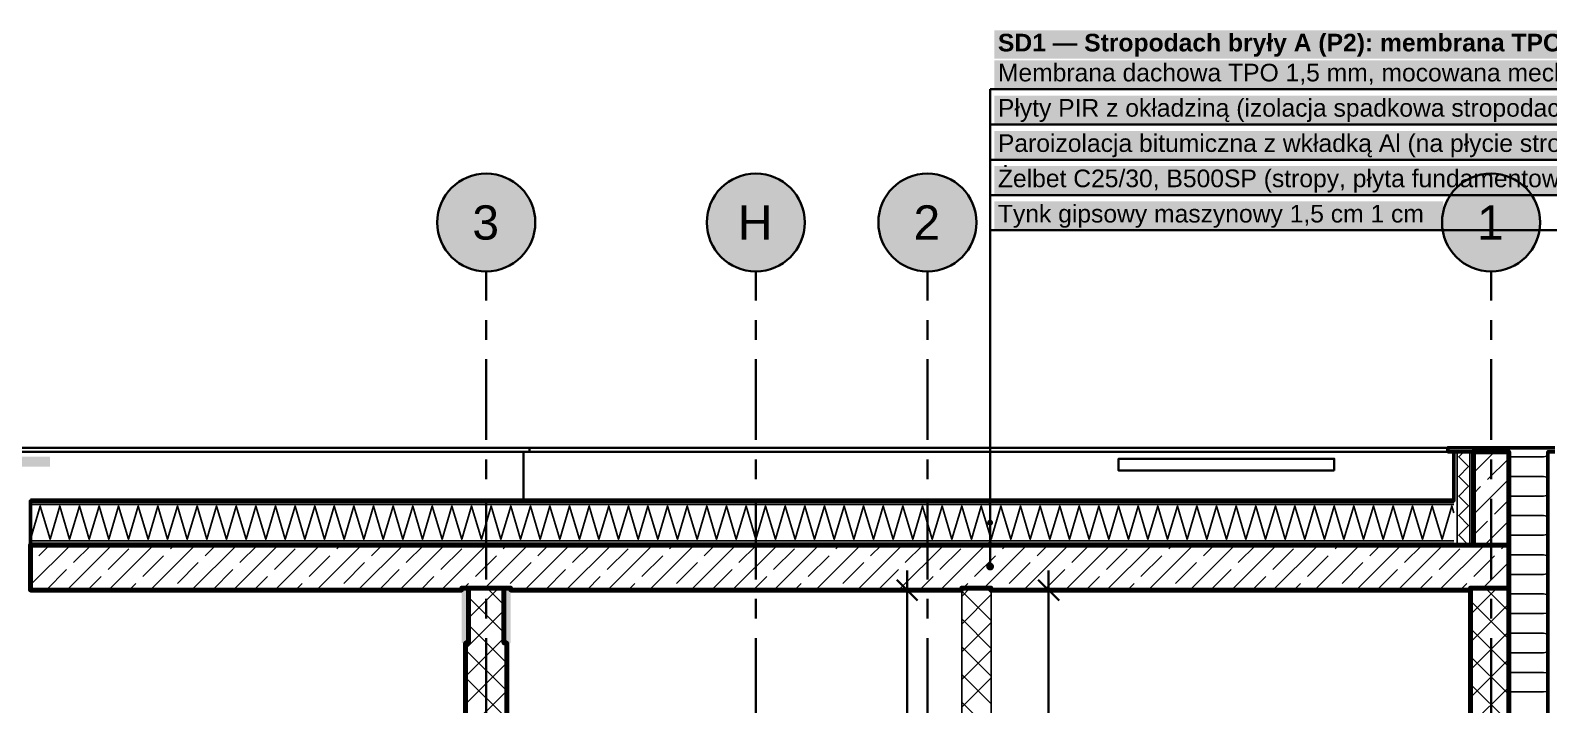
# Model space of a CAD drawing. Header units: metres. Extents: x -12.4 to 6.7, y -2 to 11.9.
# Drawn here: x -7.45 to 0.29, y 8.49 to 11.93 of the extents above; entities that cross this region are included whole.
import ezdxf

# ---------------------------------------------------------------- set-up
doc = ezdxf.new("R2010")
doc.units = ezdxf.units.M
for name, pattern in [('HYDRO_OKNA', [4.5, 1.5, -3]), ('KRESKOWA_3_1', [4, 3, -1]), ('PUNKTOWA', [10.5, 8.4, -1.05, 0, -1.05])]:
    doc.linetypes.add(name, pattern=pattern)
for name, color, linetype, lineweight in [('A-IZOL-WODNA', 5, 'Continuous', 100), ('A-KRESKOWANIE', 8, 'Continuous', 18), ('A-MASKA', 7, 'Continuous', 18), ('A-OPISY', 2, 'Continuous', 25), ('A-OSIE', 1, 'PUNKTOWA', 25), ('A-SCIANY-IZOL', 4, 'Continuous', 35), ('A-SCIANY-KONSTR', 7, 'Continuous', 50), ('A-SCIANY-WYK', 8, 'Continuous', 18), ('A-STROPY', 7, 'Continuous', 50), ('A-WIDOK', 7, 'Continuous', 25), ('A-WYMIARY', 1, 'Continuous', 25), ('A-WYPELNIENIA', 9, 'Continuous', 18)]:
    doc.layers.add(name, color=color, linetype=linetype, lineweight=lineweight)
doc.styles.add('PL_ARIAL', font='arial.ttf')
doc.styles.add('PL_ARIAL_B', font='arialbd.ttf')

msp = doc.modelspace()

# ---------------------------------------------------------------- hatches: boundary and pattern name
at = {"layer": 'A-MASKA', "true_color": 0xffffff}
for points in [[(-2.5327, 11.7817), (2.6614, 11.7817), (2.6614, 11.9265), (-2.5327, 11.9265)], [(-2.5327, 11.6287), (3.1054, 11.6287), (3.1054, 11.7735), (-2.5327, 11.7735)], [(-2.5327, 11.4487), (1.1595, 11.4487), (1.1595, 11.5935), (-2.5327, 11.5935)], [(-2.5327, 11.2687), (1.4866, 11.2687), (1.4866, 11.4135), (-2.5327, 11.4135)], [(-2.5327, 11.0887), (1.4239, 11.0887), (1.4239, 11.2335), (-2.5327, 11.2335)], [(-2.5327, 10.9087), (-0.2441, 10.9087), (-0.2441, 11.0535), (-2.5327, 11.0535)]]:
    msp.add_hatch(color=7, dxfattribs=at).paths.add_polyline_path(points)
at = {"layer": 'A-OPISY', "true_color": 0x000000}
for points in [[(-2.5402, 9.525), (-2.5407, 9.5289), (-2.5422, 9.5325), (-2.5446, 9.5356), (-2.5477, 9.538), (-2.5513, 9.5395), (-2.5552, 9.54), (-2.559, 9.5395), (-2.5627, 9.538), (-2.5658, 9.5356), (-2.5682, 9.5325), (-2.5696, 9.5289), (-2.5702, 9.525), (-2.5696, 9.5211), (-2.5682, 9.5175), (-2.5658, 9.5144), (-2.5627, 9.512), (-2.559, 9.5105), (-2.5552, 9.51), (-2.5513, 9.5105), (-2.5477, 9.512), (-2.5446, 9.5144), (-2.5422, 9.5175), (-2.5407, 9.5211)], [(-2.5402, 9.414), (-2.5407, 9.4179), (-2.5422, 9.4215), (-2.5446, 9.4246), (-2.5477, 9.427), (-2.5513, 9.4285), (-2.5552, 9.429), (-2.559, 9.4285), (-2.5627, 9.427), (-2.5658, 9.4246), (-2.5682, 9.4215), (-2.5696, 9.4179), (-2.5702, 9.414), (-2.5696, 9.4101), (-2.5682, 9.4065), (-2.5658, 9.4034), (-2.5627, 9.401), (-2.559, 9.3995), (-2.5552, 9.399), (-2.5513, 9.3995), (-2.5477, 9.401), (-2.5446, 9.4034), (-2.5422, 9.4065), (-2.5407, 9.4101)], [(-2.5402, 9.302), (-2.5407, 9.3059), (-2.5422, 9.3095), (-2.5446, 9.3126), (-2.5477, 9.315), (-2.5513, 9.3165), (-2.5552, 9.317), (-2.559, 9.3165), (-2.5627, 9.315), (-2.5658, 9.3126), (-2.5682, 9.3095), (-2.5696, 9.3059), (-2.5702, 9.302), (-2.5696, 9.2981), (-2.5682, 9.2945), (-2.5658, 9.2914), (-2.5627, 9.289), (-2.559, 9.2875), (-2.5552, 9.287), (-2.5513, 9.2875), (-2.5477, 9.289), (-2.5446, 9.2914), (-2.5422, 9.2945), (-2.5407, 9.2981)], [(-2.5352, 9.19), (-2.5358, 9.1952), (-2.5378, 9.2), (-2.541, 9.2041), (-2.5452, 9.2073), (-2.55, 9.2093), (-2.5552, 9.21), (-2.5603, 9.2093), (-2.5652, 9.2073), (-2.5693, 9.2041), (-2.5725, 9.2), (-2.5745, 9.1952), (-2.5752, 9.19), (-2.5745, 9.1848), (-2.5725, 9.18), (-2.5693, 9.1759), (-2.5652, 9.1727), (-2.5603, 9.1707), (-2.5552, 9.17), (-2.55, 9.1707), (-2.5452, 9.1727), (-2.541, 9.1759), (-2.5378, 9.18), (-2.5358, 9.1848)]]:
    msp.add_hatch(color=7, dxfattribs=at).paths.add_polyline_path(points)
at = {"layer": 'A-OSIE', "true_color": 0xffffff}
for points in [[(-4.875, 10.946), (-4.8771, 10.9786), (-4.8835, 11.0107), (-4.894, 11.0417), (-4.9085, 11.071), (-4.9267, 11.0982), (-4.9482, 11.1228), (-4.9728, 11.1443), (-5, 11.1625), (-5.0293, 11.177), (-5.0603, 11.1875), (-5.0924, 11.1939), (-5.125, 11.196), (-5.1576, 11.1939), (-5.1897, 11.1875), (-5.2207, 11.177), (-5.25, 11.1625), (-5.2772, 11.1443), (-5.3018, 11.1228), (-5.3233, 11.0982), (-5.3415, 11.071), (-5.356, 11.0417), (-5.3665, 11.0107), (-5.3729, 10.9786), (-5.375, 10.946), (-5.3729, 10.9134), (-5.3665, 10.8813), (-5.356, 10.8503), (-5.3415, 10.821), (-5.3233, 10.7938), (-5.3018, 10.7692), (-5.2772, 10.7477), (-5.25, 10.7295), (-5.2207, 10.715), (-5.1897, 10.7045), (-5.1576, 10.6981), (-5.125, 10.696), (-5.0924, 10.6981), (-5.0603, 10.7045), (-5.0293, 10.715), (-5, 10.7295), (-4.9728, 10.7477), (-4.9482, 10.7692), (-4.9267, 10.7938), (-4.9085, 10.821), (-4.894, 10.8503), (-4.8835, 10.8813), (-4.8771, 10.9134)], [(-3.5, 10.946), (-3.5021, 10.9786), (-3.5085, 11.0107), (-3.519, 11.0417), (-3.5335, 11.071), (-3.5517, 11.0982), (-3.5732, 11.1228), (-3.5978, 11.1443), (-3.625, 11.1625), (-3.6543, 11.177), (-3.6853, 11.1875), (-3.7174, 11.1939), (-3.75, 11.196), (-3.7826, 11.1939), (-3.8147, 11.1875), (-3.8457, 11.177), (-3.875, 11.1625), (-3.9022, 11.1443), (-3.9268, 11.1228), (-3.9483, 11.0982), (-3.9665, 11.071), (-3.981, 11.0417), (-3.9915, 11.0107), (-3.9979, 10.9786), (-4, 10.946), (-3.9979, 10.9134), (-3.9915, 10.8813), (-3.981, 10.8503), (-3.9665, 10.821), (-3.9483, 10.7938), (-3.9268, 10.7692), (-3.9022, 10.7477), (-3.875, 10.7295), (-3.8457, 10.715), (-3.8147, 10.7045), (-3.7826, 10.6981), (-3.75, 10.696), (-3.7174, 10.6981), (-3.6853, 10.7045), (-3.6543, 10.715), (-3.625, 10.7295), (-3.5978, 10.7477), (-3.5732, 10.7692), (-3.5517, 10.7938), (-3.5335, 10.821), (-3.519, 10.8503), (-3.5085, 10.8813), (-3.5021, 10.9134)], [(-2.625, 10.946), (-2.6271, 10.9786), (-2.6335, 11.0107), (-2.644, 11.0417), (-2.6585, 11.071), (-2.6767, 11.0982), (-2.6982, 11.1228), (-2.7228, 11.1443), (-2.75, 11.1625), (-2.7793, 11.177), (-2.8103, 11.1875), (-2.8424, 11.1939), (-2.875, 11.196), (-2.9076, 11.1939), (-2.9397, 11.1875), (-2.9707, 11.177), (-3, 11.1625), (-3.0272, 11.1443), (-3.0518, 11.1228), (-3.0733, 11.0982), (-3.0915, 11.071), (-3.106, 11.0417), (-3.1165, 11.0107), (-3.1229, 10.9786), (-3.125, 10.946), (-3.1229, 10.9134), (-3.1165, 10.8813), (-3.106, 10.8503), (-3.0915, 10.821), (-3.0733, 10.7938), (-3.0518, 10.7692), (-3.0272, 10.7477), (-3, 10.7295), (-2.9707, 10.715), (-2.9397, 10.7045), (-2.9076, 10.6981), (-2.875, 10.696), (-2.8424, 10.6981), (-2.8103, 10.7045), (-2.7793, 10.715), (-2.75, 10.7295), (-2.7228, 10.7477), (-2.6982, 10.7692), (-2.6767, 10.7938), (-2.6585, 10.821), (-2.644, 10.8503), (-2.6335, 10.8813), (-2.6271, 10.9134)], [(0.25, 10.946), (0.2479, 10.9786), (0.2415, 11.0107), (0.231, 11.0417), (0.2165, 11.071), (0.1983, 11.0982), (0.1768, 11.1228), (0.1522, 11.1443), (0.125, 11.1625), (0.0957, 11.177), (0.0647, 11.1875), (0.0326, 11.1939), (0, 11.196), (-0.0326, 11.1939), (-0.0647, 11.1875), (-0.0957, 11.177), (-0.125, 11.1625), (-0.1522, 11.1443), (-0.1768, 11.1228), (-0.1983, 11.0982), (-0.2165, 11.071), (-0.231, 11.0417), (-0.2415, 11.0107), (-0.2479, 10.9786), (-0.25, 10.946), (-0.2479, 10.9134), (-0.2415, 10.8813), (-0.231, 10.8503), (-0.2165, 10.821), (-0.1983, 10.7938), (-0.1768, 10.7692), (-0.1522, 10.7477), (-0.125, 10.7295), (-0.0957, 10.715), (-0.0647, 10.7045), (-0.0326, 10.6981), (0, 10.696), (0.0326, 10.6981), (0.0647, 10.7045), (0.0957, 10.715), (0.125, 10.7295), (0.1522, 10.7477), (0.1768, 10.7692), (0.1983, 10.7938), (0.2165, 10.821), (0.231, 10.8503), (0.2415, 10.8813), (0.2479, 10.9134)]]:
    msp.add_hatch(color=7, dxfattribs=at).paths.add_polyline_path(points)
at = {"layer": 'A-WYPELNIENIA', "true_color": 0x000000}
for points in [[(-8.55, 9.7), (-8.55, 9.75), (-7.35, 9.75), (-7.35, 9.7)], [(-5.25, 9.08), (-5.215, 9.08), (-5.215, 8.8), (-5.25, 8.8)], [(-5.035, 8.8), (-5.035, 9.08), (-5, 9.08), (-5, 8.8)]]:
    msp.add_hatch(color=7, dxfattribs=at).paths.add_polyline_path(points)

# ---------------------------------------------------------------- linework, layer by layer
at = {"layer": 'A-IZOL-WODNA', "lineweight": 100, "ltscale": 0.05, "true_color": 0x000000}
msp.add_lwpolyline([(-7.45, 9.525), (-0.19, 9.525)], dxfattribs=at)
at = {"layer": 'A-IZOL-WODNA', "linetype": 'HYDRO_OKNA', "lineweight": 50, "ltscale": 0.05, "true_color": 0xffffff, "flags": 128}
msp.add_lwpolyline([(-7.45, 9.525), (-0.19, 9.525)], dxfattribs=at)
at = {"layer": 'A-IZOL-WODNA', "linetype": 'KRESKOWA_3_1', "lineweight": 35, "ltscale": 0.05, "flags": 128}
msp.add_lwpolyline([(-7.45, 9.302), (-0.19, 9.302)], dxfattribs=at)
at = {"layer": 'A-KRESKOWANIE', "lineweight": 25, "ltscale": 0.05}
for points in [[(-0.1725, 9.3), (-0.1725, 9.776)], [(-0.115, 9.3), (-0.165, 9.35), (-0.115, 9.4), (-0.165, 9.45), (-0.115, 9.5), (-0.165, 9.55), (-0.115, 9.6), (-0.165, 9.65), (-0.115, 9.7), (-0.165, 9.75), (-0.139, 9.776)], [(-0.1075, 9.3), (-0.1075, 9.776)], [(-0.09, 9.6681), (0.0179, 9.776)], [(-0.09, 9.7741), (-0.0884, 9.7758)], [(-0.0177, 9.6343), (0.0884, 9.7404)], [(0.09, 9.75), (0.2675, 9.75), (0.2846, 9.753), (0.29, 9.7561)], [(-0.09, 9.4559), (0.09, 9.6359)], [(0.29, 9.6439), (0.2846, 9.647), (0.2675, 9.65), (0.09, 9.65)], [(-0.09, 9.562), (-0.053, 9.599)], [(0.0177, 9.4576), (0.09, 9.5299)], [(0.09, 9.55), (0.2675, 9.55), (0.2846, 9.553), (0.29, 9.5561)], [(-7.45, 9.5065), (-0.19, 9.5065)], [(-7.45, 9.329), (-7.4, 9.499), (-7.35, 9.329), (-7.3, 9.499), (-7.25, 9.329), (-7.2, 9.499), (-7.15, 9.329), (-7.1, 9.499), (-7.05, 9.329), (-7, 9.499), (-6.95, 9.329), (-6.9, 9.499), (-6.85, 9.329), (-6.8, 9.499), (-6.75, 9.329), (-6.7, 9.499), (-6.65, 9.329), (-6.6, 9.499), (-6.55, 9.329), (-6.5, 9.499), (-6.45, 9.329), (-6.4, 9.499), (-6.35, 9.329), (-6.3, 9.499), (-6.25, 9.329), (-6.2, 9.499), (-6.15, 9.329), (-6.1, 9.499), (-6.05, 9.329), (-6, 9.499), (-5.95, 9.329), (-5.9, 9.499), (-5.85, 9.329), (-5.8, 9.499), (-5.75, 9.329), (-5.7, 9.499), (-5.65, 9.329), (-5.6, 9.499), (-5.55, 9.329), (-5.5, 9.499), (-5.45, 9.329), (-5.4, 9.499), (-5.35, 9.329), (-5.3, 9.499), (-5.25, 9.329), (-5.2, 9.499), (-5.15, 9.329), (-5.1, 9.499), (-5.05, 9.329), (-5, 9.499), (-4.95, 9.329), (-4.9, 9.499), (-4.85, 9.329), (-4.8, 9.499), (-4.75, 9.329), (-4.7, 9.499), (-4.65, 9.329), (-4.6, 9.499), (-4.55, 9.329), (-4.5, 9.499), (-4.45, 9.329), (-4.4, 9.499), (-4.35, 9.329), (-4.3, 9.499), (-4.25, 9.329), (-4.2, 9.499), (-4.15, 9.329), (-4.1, 9.499), (-4.05, 9.329), (-4, 9.499), (-3.95, 9.329), (-3.9, 9.499), (-3.85, 9.329), (-3.8, 9.499), (-3.75, 9.329), (-3.7, 9.499), (-3.65, 9.329), (-3.6, 9.499), (-3.55, 9.329), (-3.5, 9.499), (-3.45, 9.329), (-3.4, 9.499), (-3.35, 9.329), (-3.3, 9.499), (-3.25, 9.329), (-3.2, 9.499), (-3.15, 9.329), (-3.1, 9.499), (-3.05, 9.329), (-3, 9.499), (-2.95, 9.329), (-2.9, 9.499), (-2.85, 9.329), (-2.8, 9.499), (-2.75, 9.329), (-2.7, 9.499), (-2.65, 9.329), (-2.6, 9.499), (-2.55, 9.329), (-2.5, 9.499), (-2.45, 9.329), (-2.4, 9.499), (-2.35, 9.329), (-2.3, 9.499), (-2.25, 9.329), (-2.2, 9.499), (-2.15, 9.329), (-2.1, 9.499), (-2.05, 9.329), (-2, 9.499), (-1.95, 9.329), (-1.9, 9.499), (-1.85, 9.329), (-1.8, 9.499), (-1.75, 9.329), (-1.7, 9.499), (-1.65, 9.329), (-1.6, 9.499), (-1.55, 9.329), (-1.5, 9.499), (-1.45, 9.329), (-1.4, 9.499), (-1.35, 9.329), (-1.3, 9.499), (-1.25, 9.329), (-1.2, 9.499), (-1.15, 9.329), (-1.1, 9.499), (-1.05, 9.329), (-1, 9.499), (-0.95, 9.329), (-0.9, 9.499), (-0.85, 9.329), (-0.8, 9.499), (-0.75, 9.329), (-0.7, 9.499), (-0.65, 9.329), (-0.6, 9.499), (-0.55, 9.329), (-0.5, 9.499), (-0.45, 9.329), (-0.4, 9.499), (-0.35, 9.329), (-0.3, 9.499), (-0.25, 9.329), (-0.2, 9.499), (-0.19, 9.465)], [(0.29, 9.4439), (0.2846, 9.447), (0.2675, 9.45), (0.09, 9.45)], [(-0.09, 9.3499), (-0.0177, 9.4222)], [(-0.0338, 9.3), (0.09, 9.4238)], [(-7.45, 9.3215), (-0.19, 9.3215)], [(-7.45, 9.0963), (-7.2463, 9.3)], [(-7.4069, 9.2454), (-7.3524, 9.3)], [(-7.2642, 9.07), (-7.0342, 9.3)], [(-7.2302, 9.2101), (-7.1402, 9.3)], [(-7.052, 9.07), (-6.822, 9.3)], [(-6.8399, 9.07), (-6.6099, 9.3)], [(-6.7352, 9.2808), (-6.716, 9.3)], [(-6.6278, 9.07), (-6.3978, 9.3)], [(-6.5584, 9.2454), (-6.5038, 9.3)], [(-6.4156, 9.07), (-6.1856, 9.3)], [(-6.3816, 9.2101), (-6.2917, 9.3)], [(-6.2035, 9.07), (-5.9735, 9.3)], [(-5.9914, 9.07), (-5.7614, 9.3)], [(-5.8867, 9.2808), (-5.8674, 9.3)], [(-5.7792, 9.07), (-5.5492, 9.3)], [(-5.7099, 9.2454), (-5.6553, 9.3)], [(-5.5671, 9.07), (-5.3371, 9.3)], [(-5.5331, 9.2101), (-5.4432, 9.3)], [(-5.355, 9.07), (-5.125, 9.3)], [(-5.1328, 9.08), (-4.9128, 9.3)], [(-5.0381, 9.2808), (-5.0189, 9.3)], [(-4.9307, 9.07), (-4.7007, 9.3)], [(-4.8614, 9.2454), (-4.8068, 9.3)], [(-4.7186, 9.07), (-4.4886, 9.3)], [(-4.6846, 9.2101), (-4.5946, 9.3)], [(-4.5065, 9.07), (-4.2765, 9.3)], [(-4.2943, 9.07), (-4.0643, 9.3)], [(-4.1896, 9.2808), (-4.1704, 9.3)], [(-4.0822, 9.07), (-3.8522, 9.3)], [(-4.0128, 9.2454), (-3.9583, 9.3)], [(-3.8701, 9.07), (-3.6401, 9.3)], [(-3.8361, 9.2101), (-3.7461, 9.3)], [(-3.6579, 9.07), (-3.4279, 9.3)], [(-3.4458, 9.07), (-3.2158, 9.3)], [(-3.3411, 9.2808), (-3.3219, 9.3)], [(-3.2337, 9.07), (-3.0037, 9.3)], [(-3.1643, 9.2454), (-3.1097, 9.3)], [(-3.0215, 9.07), (-2.7915, 9.3)], [(-2.9875, 9.2101), (-2.8976, 9.3)], [(-2.8094, 9.07), (-2.5794, 9.3)], [(-2.5873, 9.08), (-2.3673, 9.3)], [(-2.4926, 9.2808), (-2.4733, 9.3)], [(-2.3851, 9.07), (-2.1551, 9.3)], [(-2.3158, 9.2454), (-2.2612, 9.3)], [(-2.173, 9.07), (-1.943, 9.3)], [(-2.139, 9.2101), (-2.0491, 9.3)], [(-1.9609, 9.07), (-1.7309, 9.3)], [(-1.7487, 9.07), (-1.5187, 9.3)], [(-1.644, 9.2808), (-1.6248, 9.3)], [(-1.5366, 9.07), (-1.3066, 9.3)], [(-1.4672, 9.2454), (-1.4127, 9.3)], [(-1.3245, 9.07), (-1.0945, 9.3)], [(-1.2905, 9.2101), (-1.2005, 9.3)], [(-1.1123, 9.07), (-0.8823, 9.3)], [(-0.9002, 9.07), (-0.6702, 9.3)], [(-0.7955, 9.2808), (-0.7763, 9.3)], [(-0.6881, 9.07), (-0.4581, 9.3)], [(-0.6187, 9.2454), (-0.5641, 9.3)], [(-0.4759, 9.07), (-0.2459, 9.3)], [(-0.4419, 9.2101), (-0.352, 9.3)], [(-0.2638, 9.07), (-0.0338, 9.3)], [(0.053, 9.2808), (0.0723, 9.3)], [(0.0723, 9.3), (0.09, 9.3177)], [(0.09, 9.35), (0.2675, 9.35), (0.2846, 9.353), (0.29, 9.3561)], [(-7.0534, 9.1747), (-6.9473, 9.2808)], [(-6.8766, 9.1394), (-6.7705, 9.2454)], [(-6.2049, 9.1747), (-6.0988, 9.2808)], [(-6.0281, 9.1394), (-5.922, 9.2454)], [(-5.3563, 9.1747), (-5.2503, 9.2808)], [(-5.1796, 9.1394), (-5.0735, 9.2454)], [(-4.5078, 9.1747), (-4.4017, 9.2808)], [(-4.331, 9.1394), (-4.225, 9.2454)], [(-3.6593, 9.1747), (-3.5532, 9.2808)], [(-3.4825, 9.1394), (-3.3764, 9.2454)], [(-2.8107, 9.1747), (-2.7047, 9.2808)], [(-2.634, 9.1394), (-2.5279, 9.2454)], [(-1.9622, 9.1747), (-1.8562, 9.2808)], [(-1.7854, 9.1394), (-1.6794, 9.2454)], [(-1.1137, 9.1747), (-1.0076, 9.2808)], [(-0.9369, 9.1394), (-0.8309, 9.2454)], [(-0.2652, 9.1747), (-0.1591, 9.2808)], [(-0.0884, 9.1394), (0.0177, 9.2454)], [(0.29, 9.2439), (0.2846, 9.247), (0.2675, 9.25), (0.09, 9.25)], [(-7.45, 9.2024), (-7.4423, 9.2101)], [(-7.3702, 9.07), (-7.2655, 9.1747)], [(-7.1581, 9.07), (-7.0887, 9.1394)], [(-6.6998, 9.104), (-6.5938, 9.2101)], [(-6.5217, 9.07), (-6.417, 9.1747)], [(-6.3096, 9.07), (-6.2402, 9.1394)], [(-5.8513, 9.104), (-5.7452, 9.2101)], [(-5.6732, 9.07), (-5.5685, 9.1747)], [(-5.461, 9.07), (-5.3917, 9.1394)], [(-5.0028, 9.104), (-4.8967, 9.2101)], [(-4.8246, 9.07), (-4.7199, 9.1747)], [(-4.6125, 9.07), (-4.5432, 9.1394)], [(-4.1543, 9.104), (-4.0482, 9.2101)], [(-3.9761, 9.07), (-3.8714, 9.1747)], [(-3.764, 9.07), (-3.6946, 9.1394)], [(-3.3057, 9.104), (-3.1997, 9.2101)], [(-3.1276, 9.07), (-3.0229, 9.1747)], [(-2.9155, 9.07), (-2.8461, 9.1394)], [(-2.4572, 9.104), (-2.3511, 9.2101)], [(-2.2791, 9.07), (-2.1744, 9.1747)], [(-2.0669, 9.07), (-1.9976, 9.1394)], [(-1.6087, 9.104), (-1.5026, 9.2101)], [(-1.4305, 9.07), (-1.3258, 9.1747)], [(-1.2184, 9.07), (-1.149, 9.1394)], [(-0.7601, 9.104), (-0.6541, 9.2101)], [(-0.582, 9.07), (-0.4773, 9.1747)], [(-0.3699, 9.07), (-0.3005, 9.1394)], [(-0.0417, 9.08), (0.09, 9.2117)], [(0.09, 9.15), (0.2675, 9.15), (0.2846, 9.153), (0.29, 9.1561)], [(-6.946, 9.07), (-6.912, 9.104)], [(-6.0974, 9.07), (-6.0634, 9.104)], [(-5.2389, 9.08), (-5.2149, 9.104)], [(-5.215, 8.9271), (-5.0621, 9.08)], [(-5.215, 9.0686), (-5.2036, 9.08)], [(-5.035, 8.9948), (-5.1202, 9.08)], [(-4.4004, 9.07), (-4.3664, 9.104)], [(-3.5519, 9.07), (-3.5179, 9.104)], [(-2.7033, 9.07), (-2.7, 9.0733)], [(-2.7, 9.038), (-2.658, 9.08)], [(-2.55, 8.914), (-2.7, 9.064)], [(-2.6933, 9.08), (-2.6693, 9.104)], [(-2.55, 9.0554), (-2.5746, 9.08)], [(-1.8548, 9.07), (-1.8208, 9.104)], [(-1.0063, 9.07), (-0.9723, 9.104)], [(-0.1577, 9.07), (-0.1237, 9.104)], [(-0.105, 8.946), (0.029, 9.08)], [(0.09, 8.961), (-0.029, 9.08)], [(0.0884, 9.104), (0.09, 9.1056)], [(-5.035, 8.8534), (-5.215, 9.0334)], [(-2.7, 8.8966), (-2.55, 9.0466)], [(0.09, 8.8195), (-0.105, 9.0145)], [(-0.105, 8.8045), (0.09, 8.9995)], [(0.29, 9.0439), (0.2846, 9.047), (0.2675, 9.05), (0.09, 9.05)], [(-5.23, 8.7707), (-5.035, 8.9657)], [(-2.55, 8.7725), (-2.7, 8.9225)], [(0.09, 8.95), (0.2675, 8.95), (0.2846, 8.953), (0.29, 8.9561)], [(-5.02, 8.697), (-5.215, 8.892)], [(-2.7, 8.7551), (-2.55, 8.9051)], [(0.09, 8.6781), (-0.105, 8.8731)], [(-0.105, 8.6631), (0.09, 8.8581)], [(0.29, 8.8439), (0.2846, 8.847), (0.2675, 8.85), (0.09, 8.85)], [(-5.23, 8.6293), (-5.035, 8.8243)], [(-5.02, 8.5555), (-5.23, 8.7655)], [(-2.55, 8.6311), (-2.7, 8.7811)], [(-2.7, 8.6137), (-2.55, 8.7637)], [(0.09, 8.75), (0.2675, 8.75), (0.2846, 8.753), (0.29, 8.7561)], [(-5.23, 8.4879), (-5.02, 8.6979)], [(0.09, 8.5367), (-0.105, 8.7317)], [(-0.105, 8.5217), (0.09, 8.7167)], [(-5.02, 8.4141), (-5.23, 8.6241)], [(-2.55, 8.4897), (-2.7, 8.6397)], [(-2.7, 8.4723), (-2.55, 8.6223)], [(0.29, 8.6439), (0.2846, 8.647), (0.2675, 8.65), (0.09, 8.65)], [(-5.23, 8.3465), (-5.02, 8.5565)], [(0.09, 8.3953), (-0.105, 8.5903)], [(-0.105, 8.3803), (0.09, 8.5753)], [(0.09, 8.55), (0.2675, 8.55), (0.2846, 8.553), (0.29, 8.5561)], [(-2.5767, 8.375), (-2.7, 8.4983)]]:
    msp.add_lwpolyline(points, dxfattribs=at)
at = {"layer": 'A-OPISY', "lineweight": 35, "ltscale": 0.05}
for points in [[(-2.5552, 10.726), (-2.5552, 11.626)], [(-2.5552, 11.626), (3.1479, 11.626)], [(-2.5552, 11.446), (3.1479, 11.446)], [(-2.5552, 11.266), (3.1479, 11.266)], [(-2.5552, 11.086), (3.1479, 11.086)], [(-2.5552, 10.906), (3.1479, 10.906)], [(-2.5552, 9.19), (-2.5552, 10.726)]]:
    msp.add_lwpolyline(points, dxfattribs=at)
at = {"layer": 'A-OSIE', "linetype": 'PUNKTOWA', "lineweight": 35, "ltscale": 0.049004, "flags": 128}
for points in [[(-5.125, -1.55), (-5.125, 10.696)], [(-3.75, -1.55), (-3.75, 10.696)], [(-2.875, -1.55), (-2.875, 10.696)], [(0, -1.55), (0, 10.696)]]:
    msp.add_lwpolyline(points, dxfattribs=at)
at = {"layer": 'A-OSIE', "linetype": 'Continuous', "lineweight": 35, "ltscale": 0.05}
for centre in [(-5.125, 10.946), (-3.75, 10.946), (-2.875, 10.946), (0, 10.946)]:
    msp.add_circle(centre, 0.25, dxfattribs=at)
at = {"layer": 'A-SCIANY-IZOL', "lineweight": 50, "ltscale": 0.05}
msp.add_lwpolyline([(-7.45, 9.524), (-7.45, 9.524), (-7.45, 9.524), (-0.19, 9.524), (-0.19, 9.524), (-0.19, 9.524), (-0.19, 9.524), (-0.19, 9.524), (-0.19, 9.524), (-0.19, 9.524), (-0.19, 9.524), (-0.19, 9.524), (-0.19, 9.524), (-0.19, 9.524), (-0.19, 9.524), (-0.19, 9.524), (-0.19, 9.524), (-0.19, 9.524), (-0.19, 9.524), (-0.19, 9.524), (-0.19, 9.776), (-0.19, 9.776), (-0.19, 9.776), (-0.09, 9.776), (-0.09, 9.776), (-0.09, 9.776), (-0.09, 9.3), (-0.09, 9.3), (-0.09, 9.3), (-0.19, 9.3), (-0.19, 9.3), (-0.19, 9.3), (-0.19, 9.304), (-0.19, 9.304), (-0.19, 9.304), (-0.19, 9.304), (-0.19, 9.304), (-0.19, 9.304), (-0.19, 9.304), (-0.19, 9.304), (-0.19, 9.304), (-0.19, 9.304), (-0.19, 9.304), (-0.19, 9.304), (-0.19, 9.304), (-0.19, 9.304), (-0.19, 9.304), (-0.19, 9.304), (-0.19, 9.304), (-7.45, 9.304), (-7.45, 9.304), (-7.45, 9.304)], close=True, dxfattribs=at)
for points in [[(0.09, 6.15), (0.09, 9.776), (0.09, 9.776), (0.09, 9.776), (0.09, 9.776), (0.09, 9.776), (0.09, 9.776), (0.09, 9.776), (0.09, 9.776), (0.09, 9.776), (0.09, 9.776), (0.09, 9.776), (0.09, 9.776), (0.09, 9.776), (0.09, 9.776), (0.09, 9.776), (0.09, 9.776), (0.09, 9.776), (-0.22, 9.776), (-0.22, 9.776), (-0.22, 9.776), (-0.22, 9.796), (-0.22, 9.796), (-0.22, 9.796), (0.325, 9.796)], [(0.325, 9.776), (0.29, 9.776), (0.29, 9.776), (0.29, 9.776), (0.29, 9.776), (0.29, 9.776), (0.29, 9.776), (0.29, 9.776), (0.29, 9.776), (0.29, 9.776), (0.29, 9.776), (0.29, 9.776), (0.29, 9.776), (0.29, 9.776), (0.29, 9.776), (0.29, 9.776), (0.29, 9.776), (0.29, 9.776), (0.29, 6.15)]]:
    msp.add_lwpolyline(points, dxfattribs=at)
at = {"layer": 'A-SCIANY-KONSTR', "lineweight": 70, "ltscale": 0.05}
for points in [[(-0.09, 9.3), (-0.09, 9.3), (-0.09, 9.776), (-0.09, 9.776), (-0.09, 9.776), (0.09, 9.776), (0.09, 9.776), (0.09, 9.776), (0.09, 9.3), (0.09, 9.3), (0.09, 9.3), (-0.09, 9.3)], [(-0.105, 6.15), (-0.105, 6.15), (-0.105, 9.08), (-0.105, 9.08), (-0.105, 9.08), (-0.105, 9.08), (0.09, 9.08), (0.09, 9.08), (0.09, 9.08), (0.09, 9.08), (0.09, 6.15), (0.09, 6.15), (0.09, 6.15), (-0.105, 6.15)]]:
    msp.add_lwpolyline(points, close=True, dxfattribs=at)
msp.add_lwpolyline([(-5.23, 6.15), (-5.23, 8.8), (-5.23, 8.8), (-5.23, 8.8), (-5.23, 8.8), (-5.23, 8.8), (-5.215, 8.8), (-5.215, 8.8), (-5.215, 8.8), (-5.215, 8.8), (-5.215, 8.8), (-5.215, 8.8), (-5.215, 8.8), (-5.215, 8.8), (-5.215, 8.8), (-5.215, 8.8), (-5.215, 8.8), (-5.215, 8.8), (-5.215, 8.8), (-5.215, 8.8), (-5.215, 8.8), (-5.215, 8.8), (-5.215, 8.8), (-5.215, 9.08), (-5.215, 9.08), (-5.215, 9.08), (-5.215, 9.08), (-5.215, 9.08), (-5.035, 9.08), (-5.035, 9.08), (-5.035, 9.08), (-5.035, 9.08), (-5.035, 9.08), (-5.035, 8.8), (-5.035, 8.8), (-5.035, 8.8), (-5.035, 8.8), (-5.035, 8.8), (-5.035, 8.8), (-5.035, 8.8), (-5.035, 8.8), (-5.035, 8.8), (-5.035, 8.8), (-5.035, 8.8), (-5.035, 8.8), (-5.035, 8.8), (-5.035, 8.8), (-5.035, 8.8), (-5.035, 8.8), (-5.035, 8.8), (-5.02, 8.8), (-5.02, 8.8), (-5.02, 8.8), (-5.02, 8.8), (-5.02, 6.15)], dxfattribs=at)
at = {"layer": 'A-SCIANY-WYK', "lineweight": 25, "ltscale": 0.05}
msp.add_lwpolyline([(-2.7, 8.4), (-2.7, 9.08), (-2.7, 9.08), (-2.7, 9.08), (-2.7, 9.08), (-2.55, 9.08), (-2.55, 9.08), (-2.55, 9.08), (-2.55, 9.08), (-2.55, 9.08), (-2.55, 8.4)], dxfattribs=at)
at = {"layer": 'A-STROPY', "lineweight": 70, "ltscale": 0.05}
msp.add_lwpolyline([(-7.45, 9.3), (-7.45, 9.3), (-7.45, 9.3), (-7.45, 9.3), (0.09, 9.3), (0.09, 9.3), (0.09, 9.3), (0.09, 9.3), (0.09, 9.08), (0.09, 9.08), (0.09, 9.08), (0.09, 9.08), (-0.105, 9.08), (-0.105, 9.08), (-0.105, 9.08), (-0.105, 9.08), (-0.105, 9.08), (-0.105, 9.08), (-0.105, 9.08), (-0.105, 9.08), (-0.105, 9.08), (-0.105, 9.08), (-0.105, 9.08), (-0.105, 9.08), (-0.105, 9.08), (-0.105, 9.08), (-0.105, 9.08), (-0.105, 9.08), (-0.105, 9.08), (-0.105, 9.07), (-0.105, 9.07), (-0.105, 9.07), (-0.105, 9.07), (-2.55, 9.07), (-2.55, 9.07), (-2.55, 9.07), (-2.55, 9.07), (-2.55, 9.07), (-2.55, 9.08), (-2.55, 9.08), (-2.55, 9.08), (-2.55, 9.08), (-2.55, 9.08), (-2.55, 9.08), (-2.55, 9.08), (-2.55, 9.08), (-2.55, 9.08), (-2.55, 9.08), (-2.55, 9.08), (-2.55, 9.08), (-2.55, 9.08), (-2.55, 9.08), (-2.55, 9.08), (-2.55, 9.08), (-2.55, 9.08), (-2.7, 9.08), (-2.7, 9.08), (-2.7, 9.08), (-2.7, 9.08), (-2.7, 9.08), (-2.7, 9.08), (-2.7, 9.08), (-2.7, 9.08), (-2.7, 9.08), (-2.7, 9.08), (-2.7, 9.08), (-2.7, 9.08), (-2.7, 9.08), (-2.7, 9.08), (-2.7, 9.08), (-2.7, 9.08), (-2.7, 9.08), (-2.7, 9.07), (-2.7, 9.07), (-2.7, 9.07), (-2.7, 9.07), (-5, 9.07), (-5, 9.07), (-5, 9.07), (-5, 9.07), (-5, 9.08), (-5, 9.08), (-5, 9.08), (-5, 9.08), (-5, 9.08), (-5, 9.08), (-5, 9.08), (-5, 9.08), (-5, 9.08), (-5, 9.08), (-5, 9.08), (-5, 9.08), (-5, 9.08), (-5, 9.08), (-5, 9.08), (-5, 9.08), (-5, 9.08), (-5.25, 9.08), (-5.25, 9.08), (-5.25, 9.08), (-5.25, 9.08), (-5.25, 9.08), (-5.25, 9.08), (-5.25, 9.08), (-5.25, 9.08), (-5.25, 9.08), (-5.25, 9.08), (-5.25, 9.08), (-5.25, 9.08), (-5.25, 9.08), (-5.25, 9.08), (-5.25, 9.08), (-5.25, 9.08), (-5.25, 9.08), (-5.25, 9.07), (-5.25, 9.07), (-5.25, 9.07), (-5.25, 9.07), (-7.45, 9.07), (-7.45, 9.07), (-7.45, 9.07), (-7.45, 9.07)], close=True, dxfattribs=at)
at = {"layer": 'A-WIDOK', "lineweight": 35, "ltscale": 0.05}
for points in [[(-8.5296, 9.796), (-4.905, 9.796), (-4.905, 9.776), (-8.5296, 9.776)], [(-4.935, 9.7756), (-4.935, 9.5264)], [(-4.9046, 9.796), (-0.2204, 9.796)], [(-0.2204, 9.776), (-4.9046, 9.776)], [(-0.8, 9.68), (-1.9, 9.68), (-1.9, 9.74), (-0.8, 9.74), (-0.8, 9.68)]]:
    msp.add_lwpolyline(points, dxfattribs=at)
at = {"layer": 'A-WYMIARY', "lineweight": 35, "ltscale": 0.05}
for points in [[(-2.9784, 6.2), (-2.9784, 9.17)], [(-2.2566, 6.2), (-2.2566, 9.17)], [(-2.8784, 9.07), (-3.0784, 9.07)], [(-2.9254, 9.017), (-3.0314, 9.123)], [(-2.1566, 9.07), (-2.3566, 9.07)], [(-2.2036, 9.017), (-2.3096, 9.123)]]:
    msp.add_lwpolyline(points, dxfattribs=at)

# ---------------------------------------------------------------- texts
at = {"layer": 'A-OPISY'}
for s, style, p in [('SD1 — Stropodach bryły A (P2): membrana TPO, PIR spadkowy 12–32 cm (śr. 22)…', 'PL_ARIAL_B', (-2.5152, 11.819)), ('Membrana dachowa TPO 1,5 mm, mocowana mechanicznie (hydroizolacja stropodachów) 2 mm', 'PL_ARIAL', (-2.5152, 11.666)), ('Płyty PIR z okładziną (izolacja spadkowa stropodachów) 22 cm', 'PL_ARIAL', (-2.5152, 11.486)), ('Paroizolacja bitumiczna z wkładką Al (na płycie stropodachów) 4 mm', 'PL_ARIAL', (-2.5152, 11.306)), ('Żelbet C25/30, B500SP (stropy, płyta fundamentowa, ściany) 22 cm', 'PL_ARIAL', (-2.5152, 11.126)), ('Tynk gipsowy maszynowy 1,5 cm 1 cm', 'PL_ARIAL', (-2.5152, 10.946))]:
    msp.add_text(s, height=0.09, dxfattribs=dict(at, style=style)).set_placement(p)
at = {"layer": 'A-OSIE', "style": 'PL_ARIAL'}
for s, p in [('3', (-5.1957, 10.8585)), ('H', (-3.8419, 10.8585)), ('2', (-2.9457, 10.8585)), ('1', (-0.0707, 10.8585))]:
    msp.add_text(s, height=0.175, dxfattribs=at).set_placement(p)

doc.saveas('drawing.dxf')
